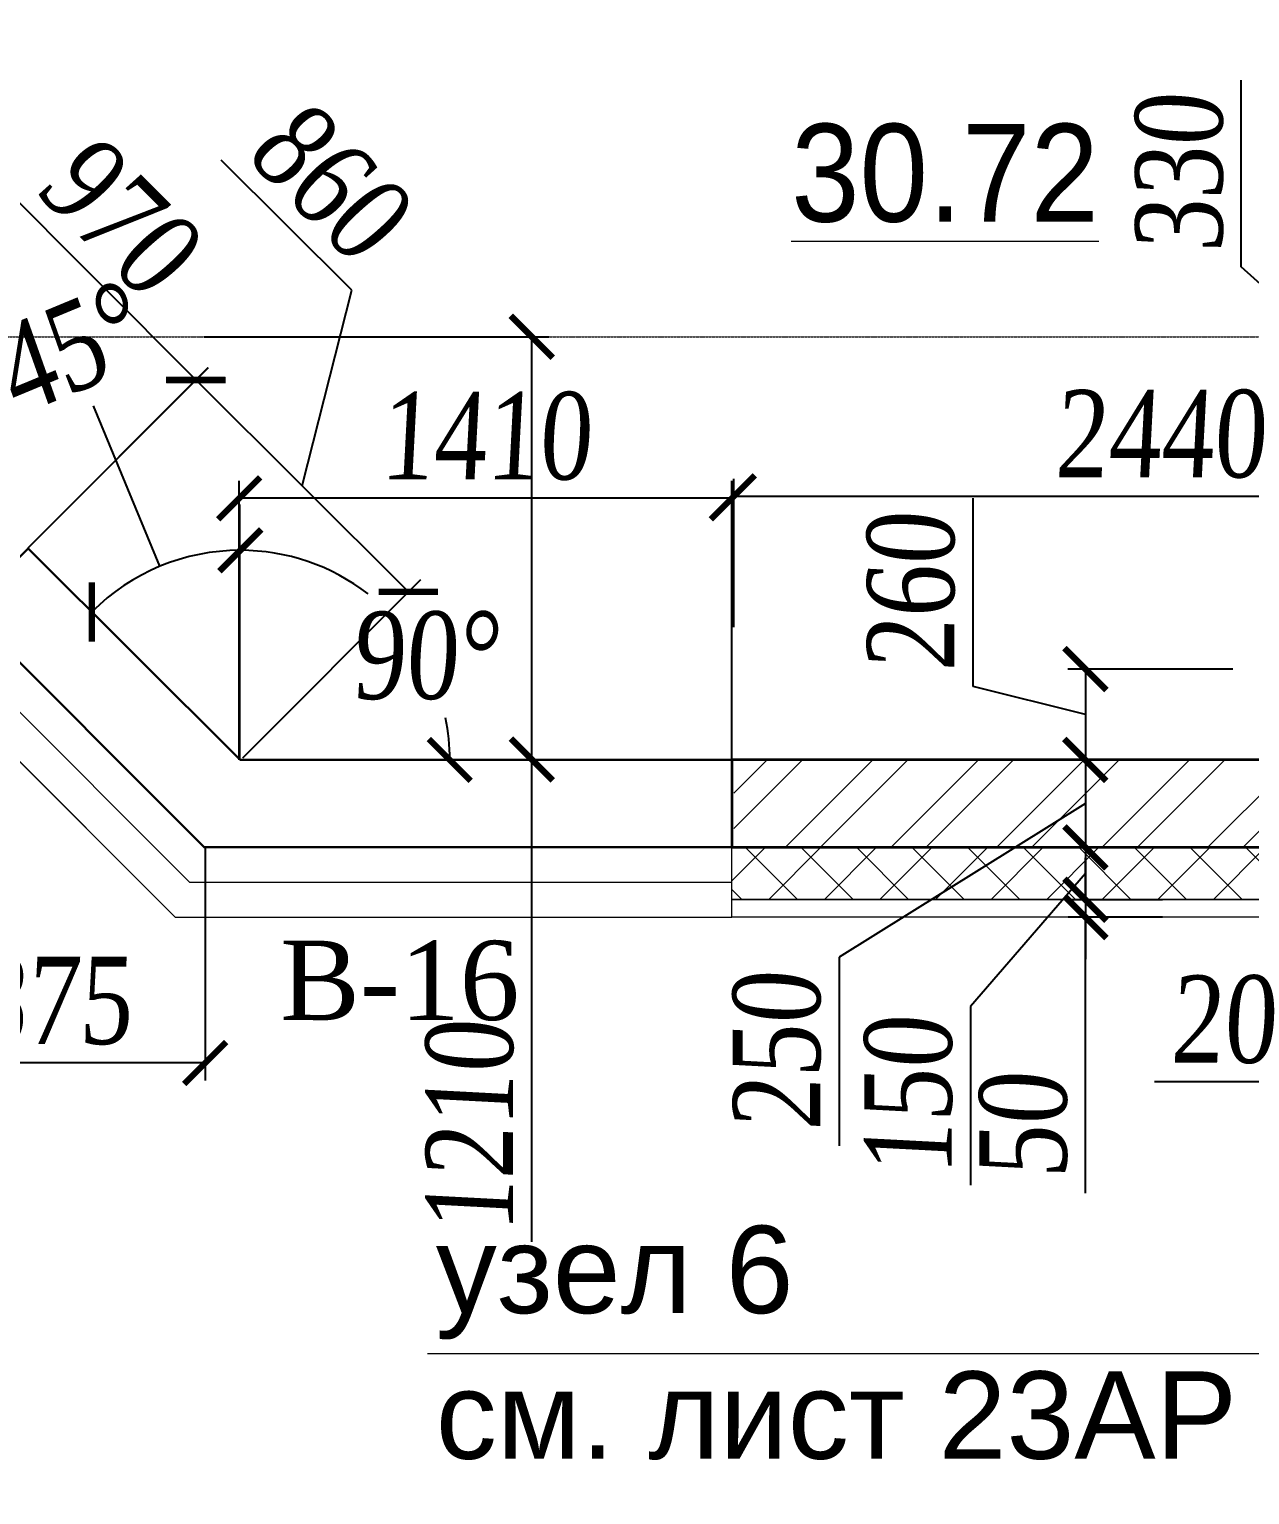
# Model space of a CAD drawing. Header units: inches. Extents: x -407541 to 6688123, y -998590 to 1205599.
# Drawn here: x 90677 to 94170, y 215824 to 220017 of the extents above; entities that cross this region are included whole.
import ezdxf

# ---------------------------------------------------------------- set-up
doc = ezdxf.new("R2010")
doc.units = ezdxf.units.IN
doc.header["$MEASUREMENT"] = 0
doc.linetypes.add('ACAD_ISO04W100', pattern=[30, 24, -3, 0, -3])
for name, color, linetype, lineweight in [('ведомость витражей', 224, 'Continuous', 13), ('ВЕНТ фасад', 230, 'Continuous', 9), ('ВИТРАЖ', 145, 'Continuous', 9), ('КИРПИЧ', 30, 'Continuous', 35), ('Осевые размеры', 172, 'Continuous', 5), ('Оси', 254, 'ACAD_ISO04W100', 5), ('площади', 40, 'Continuous', 9), ('размер внутр', 142, 'Continuous', 5), ('Текст_узлы', 66, 'Continuous', 13), ('УТЕПЛИТЕЛЬ', 92, 'Continuous', 9), ('Цоколь', 21, 'Continuous', 30), ('Штриховка', 7, 'Continuous', 9)]:
    doc.layers.add(name, color=color, linetype=linetype, lineweight=lineweight)
doc.styles.get("Standard").update_dxf_attribs({"font": 'arial.ttf'})
doc.styles.add('style1', font='arial.ttf', dxfattribs={"width": 0.9, "height": 500})
doc.styles.add('STYLE2', font='times.ttf', dxfattribs={"width": 0.8, "oblique": 3})
doc.styles.add('Times', font='times.ttf')
doc.dimstyles.new('M -100(m)', dxfattribs={"dimtxt": 320, "dimasz": 160, "dimexe": 0, "dimexo": 0, "dimgap": 80, "dimtad": 1, "dimdec": 0, "dimrnd": 5, "dimtxsty": 'STYLE2', "dimblk": 'ARCHTICK', "dimcen": 50, "dimdle": 100, "dimclrd": 256, "dimclre": 256, "dimclrt": 256, "dimadec": 0, "dimazin": 0, "dimtfac": 1, "dimtdec": 0, "dimtmove": 1, "dimatfit": 3, "dimldrblk": 'DOT', "dimfxl": 1, "dimlwd": -1, "dimlwe": 5, "dimarcsym": 0})
doc.dimstyles.new('vnytren', dxfattribs={"dimtxt": 250, "dimasz": 120, "dimexe": 50, "dimexo": 0, "dimgap": 50, "dimtad": 1, "dimdec": 0, "dimzin": 0, "dimdsep": 46, "dimtxsty": 'STYLE2', "dimblk": 'ARCHTICK', "dimcen": 0, "dimadec": 0, "dimazin": 0, "dimtfac": 1, "dimtdec": 0, "dimtmove": 1, "dimatfit": 2, "dimldrblk": 'DOT', "dimfxl": 1, "dimtolj": 1, "dimtzin": 0, "dimarcsym": 0})

# ---------------------------------------------------------------- blocks, each defined once
blk = doc.blocks.new('_ARCHTICK')
at = {"color": 0, "linetype": 'ByBlock', "const_width": 0.15}
blk.add_lwpolyline([(-0.5, -0.5), (0.5, 0.5)], dxfattribs=at)
blk = doc.blocks.new('*D1897')
at = {"layer": 'размер внутр', "color": 0, "lineweight": -2, "transparency": 16777216}
for p, q in [((89987.9, 219219.1), (90503.4, 219734.5)), ((90468.1, 219699.2), (91153.9, 219013.3)), ((90673.8, 218533.2), (91189.3, 219048.7))]:
    blk.add_line(p, q, dxfattribs=at)
at = {"layer": 'размер внутр', "color": 0, "lineweight": -2, "transparency": 16777216, "xscale": 120, "yscale": 120, "zscale": 120}
for p, rotation in [((90468.1, 219699.2), 135), ((91153.9, 219013.3), 315)]:
    blk.add_blockref('_ARCHTICK', p, dxfattribs=dict(at, rotation=rotation))
at = {"layer": 'размер внутр', "color": 0, "transparency": 16777216, "insert": (90936.5, 219481.8), "char_height": 250, "attachment_point": 5, "rotation": 315, "style": 'STYLE2'}
blk.add_mtext('\\A1;970', dxfattribs=at)
blk = doc.blocks.new('_Dot')
at = {"color": 0, "linetype": 'ByBlock', "lineweight": -2}
blk.add_line((-0.5, 0), (-1, 0), dxfattribs=at)
at = {"color": 0, "linetype": 'ByBlock', "const_width": 0.5}
blk.add_lwpolyline([(-0.25, 0, 1), (0.25, 0, 1)], format="xyb", close=True, dxfattribs=at)
blk = doc.blocks.new('*D1904')
at = {"layer": 'размер внутр', "color": 0, "lineweight": -2, "transparency": 16777216}
for p, q in [((94055.1, 217926.4), (93649.4, 217926.4)), ((93699.4, 217926.4), (93699.4, 217676.4)), ((93699.4, 217801.4), (92994.4, 217361.8)), ((94021.4, 217676.4), (93649.4, 217676.4)), ((92994.4, 217361.8), (92994.4, 216822.6))]:
    blk.add_line(p, q, dxfattribs=at)
at = {"layer": 'размер внутр', "color": 0, "lineweight": -2, "transparency": 16777216, "xscale": 120, "yscale": 120, "zscale": 120}
for p, rotation in [((93699.4, 217926.4), 90), ((93699.4, 217676.4), 270)]:
    blk.add_blockref('_ARCHTICK', p, dxfattribs=dict(at, rotation=rotation))
at = {"layer": 'размер внутр', "color": 0, "transparency": 16777216, "insert": (92817.3, 217092.2), "char_height": 250, "attachment_point": 5, "rotation": 90, "style": 'STYLE2'}
blk.add_mtext('\\A1;250', dxfattribs=at)
blk = doc.blocks.new('*D1899')
at = {"layer": 'размер внутр', "color": 0, "lineweight": -2, "transparency": 16777216}
for p, q in [((93958.6, 217676.4), (93649.8, 217676.4)), ((93699.8, 217676.4), (93699.8, 217526.4)), ((93699.8, 217601.4), (93370.8, 217220.8)), ((93920.6, 217526.4), (93649.8, 217526.4)), ((93370.8, 217220.8), (93370.8, 216709.9))]:
    blk.add_line(p, q, dxfattribs=at)
at = {"layer": 'размер внутр', "color": 0, "lineweight": -2, "transparency": 16777216, "xscale": 120, "yscale": 120, "zscale": 120}
for p, rotation in [((93699.8, 217676.4), 90), ((93699.8, 217526.4), 270)]:
    blk.add_blockref('_ARCHTICK', p, dxfattribs=dict(at, rotation=rotation))
at = {"layer": 'размер внутр', "color": 0, "transparency": 16777216, "insert": (93193.7, 216965.3), "char_height": 250, "attachment_point": 5, "rotation": 90, "style": 'STYLE2'}
blk.add_mtext('\\A1;150', dxfattribs=at)
blk = doc.blocks.new('*D1900')
at = {"layer": 'размер внутр', "color": 0, "lineweight": -2, "transparency": 16777216}
for p, q in [((93699.8, 217526.4), (93699.8, 217646.4)), ((93920.6, 217526.4), (93649.8, 217526.4)), ((93699.8, 217526.4), (93699.8, 217476.4)), ((93699.8, 217526.4), (93699.8, 217476.4)), ((93920.6, 217476.4), (93649.8, 217476.4)), ((93699.8, 217476.4), (93699.8, 217356.4)), ((93699.8, 216687.3), (93699.8, 217476.4))]:
    blk.add_line(p, q, dxfattribs=at)
at = {"layer": 'размер внутр', "color": 0, "lineweight": -2, "transparency": 16777216, "xscale": 120, "yscale": 120, "zscale": 120}
for p, rotation in [((93699.8, 217526.4), 270), ((93699.8, 217476.4), 90)]:
    blk.add_blockref('_ARCHTICK', p, dxfattribs=dict(at, rotation=rotation))
at = {"layer": 'размер внутр', "color": 0, "transparency": 16777216, "insert": (93522.6, 216879.3), "char_height": 250, "attachment_point": 5, "rotation": 90, "style": 'STYLE2'}
blk.add_mtext('\\A1;50', dxfattribs=at)
blk = doc.blocks.new('*D1938')
at = {"layer": 'размер внутр', "color": 0, "lineweight": -2, "transparency": 16777216}
blk.add_line((91050.7, 218480.3), (90860.1, 218939.7), dxfattribs=at)
blk.add_arc((91280.6, 217926.4), 599.7, 90, 135.0767, dxfattribs=at)
at = {"layer": 'размер внутр', "color": 0, "lineweight": -2, "transparency": 16777216, "xscale": 120, "yscale": 120, "zscale": 120}
for p, rotation in [((91280.6, 218526.1), 359.9999999999989), ((90856, 218349.9), 225.0766611417928)]:
    blk.add_blockref('_ARCHTICK', p, dxfattribs=dict(at, rotation=rotation))
at = {"layer": 'размер внутр', "color": 0, "transparency": 16777216, "insert": (90792.1, 219103.3), "char_height": 250, "attachment_point": 5, "rotation": 22.5383, "style": 'STYLE2'}
blk.add_mtext('\\A1;45°', dxfattribs=at)
blk = doc.blocks.new('*D1939')
at = {"layer": 'размер внутр', "color": 0, "lineweight": -2, "transparency": 16777216}
for start, end in [(52.4091, 90), (0, 11.5555)]:
    blk.add_arc((91280.6, 217926.4), 599.7, start, end, dxfattribs=at)
at = {"layer": 'размер внутр', "color": 0, "lineweight": -2, "transparency": 16777216, "xscale": 120, "yscale": 120, "zscale": 120}
for p, rotation in [((91280.6, 218526.1), 179.9999999999999), ((91880.3, 217926.4), 270.0000000000011)]:
    blk.add_blockref('_ARCHTICK', p, dxfattribs=dict(at, rotation=rotation))
at = {"layer": 'размер внутр', "color": 0, "transparency": 16777216, "insert": (91812.1, 218224), "char_height": 250, "attachment_point": 5, "style": 'STYLE2'}
blk.add_mtext('\\A1;90°', dxfattribs=at)
blk = doc.blocks.new('*D2083')
at = {"layer": 'размер внутр', "color": 0, "lineweight": -2, "transparency": 16777216}
for p, q in [((91277.6, 217926.4), (91277.6, 218724.9)), ((92687.6, 217926.4), (92687.6, 218724.9)), ((92687.6, 218674.9), (91277.6, 218674.9))]:
    blk.add_line(p, q, dxfattribs=at)
at = {"layer": 'размер внутр', "color": 0, "lineweight": -2, "transparency": 16777216, "xscale": 120, "yscale": 120, "zscale": 120, "rotation": 180}
blk.add_blockref('_ARCHTICK', (91277.6, 218674.9), dxfattribs=at)
at = {"layer": 'размер внутр', "color": 0, "lineweight": -2, "transparency": 16777216, "xscale": 120, "yscale": 120, "zscale": 120}
blk.add_blockref('_ARCHTICK', (92687.6, 218674.9), dxfattribs=at)
at = {"layer": 'размер внутр', "color": 0, "transparency": 16777216, "insert": (91982.6, 218852), "char_height": 250, "attachment_point": 5, "style": 'STYLE2'}
blk.add_mtext('\\A1;1410', dxfattribs=at)
blk = doc.blocks.new('*D2086')
at = {"layer": 'размер внутр', "color": 0, "lineweight": -2, "transparency": 16777216}
for p, q in [((91600.1, 219270), (91226.2, 219642.7)), ((91457.6, 218710.7), (91600.1, 219270)), ((90679.6, 218539), (91188.5, 219049.5)), ((91153.2, 219014.1), (91762, 218407.3)), ((91288.4, 217932.2), (91797.3, 218442.7))]:
    blk.add_line(p, q, dxfattribs=at)
at = {"layer": 'размер внутр', "color": 0, "lineweight": -2, "transparency": 16777216, "xscale": 120, "yscale": 120, "zscale": 120}
for p, rotation in [((91153.2, 219014.1), 135.0942709763729), ((91762, 218407.3), 315.0942709763729)]:
    blk.add_blockref('_ARCHTICK', p, dxfattribs=dict(at, rotation=rotation))
at = {"layer": 'размер внутр', "color": 0, "transparency": 16777216, "insert": (91538.2, 219581.8), "char_height": 250, "attachment_point": 5, "rotation": 315.0943, "style": 'STYLE2'}
blk.add_mtext('\\A1;860', dxfattribs=at)
blk = doc.blocks.new('*D2125')
at = {"layer": 'размер внутр', "color": 0, "lineweight": -2, "ltscale": 0.1, "transparency": 16777216}
for p, q in [((92693.6, 218306.6), (92693.6, 218730.9)), ((95133.3, 218306.6), (95133.3, 218730.9)), ((92693.6, 218680.9), (95133.3, 218680.9))]:
    blk.add_line(p, q, dxfattribs=at)
at = {"layer": 'размер внутр', "color": 0, "lineweight": -2, "ltscale": 0.1, "transparency": 16777216, "xscale": 120, "yscale": 120, "zscale": 120, "rotation": 180}
blk.add_blockref('_ARCHTICK', (92693.6, 218680.9), dxfattribs=at)
at = {"layer": 'размер внутр', "color": 0, "lineweight": -2, "ltscale": 0.1, "transparency": 16777216, "xscale": 120, "yscale": 120, "zscale": 120}
blk.add_blockref('_ARCHTICK', (95133.3, 218680.9), dxfattribs=at)
at = {"layer": 'размер внутр', "color": 0, "ltscale": 0.1, "transparency": 16777216, "insert": (93913.4, 218858), "char_height": 250, "attachment_point": 5, "style": 'STYLE2'}
blk.add_mtext('\\A1;2440', dxfattribs=at)
blk = doc.blocks.new('*D2134')
at = {"layer": 'Осевые размеры', "ltscale": 1e-07, "transparency": 16777216}
blk.add_line((83820, 219236.8), (83820, 213037.2), dxfattribs=at)
at = {"layer": 'Осевые размеры', "lineweight": 5, "ltscale": 1e-07, "transparency": 16777216}
for p, q in [((84207, 219136.8), (83820, 219136.8)), ((94229.8, 213137.2), (83820, 213137.2))]:
    blk.add_line(p, q, dxfattribs=at)
at = {"layer": 'Осевые размеры', "ltscale": 1e-07, "transparency": 16777216, "xscale": 160, "yscale": 160, "zscale": 160}
for p, rotation in [((83820, 219136.8), 90), ((83820, 213137.2), 270)]:
    blk.add_blockref('_ARCHTICK', p, dxfattribs=dict(at, rotation=rotation))
at = {"layer": 'Осевые размеры', "ltscale": 1e-07, "transparency": 16777216, "insert": (83577.3, 216137), "char_height": 320, "attachment_point": 5, "rotation": 90, "style": 'STYLE2'}
blk.add_mtext('6000', dxfattribs=at)
blk = doc.blocks.new('*D3306')
at = {"layer": 'размер внутр', "color": 0, "lineweight": -2, "ltscale": 0.1, "transparency": 16777216}
for p, q in [((93378.2, 218136.5), (93378.2, 218675.7)), ((94121.4, 218186.2), (93649.7, 218186.2)), ((93699.7, 218186.2), (93699.7, 217926.4)), ((93699.7, 218056.3), (93378.2, 218136.5)), ((94101.2, 217926.4), (93649.7, 217926.4))]:
    blk.add_line(p, q, dxfattribs=at)
at = {"layer": 'размер внутр', "color": 0, "lineweight": -2, "ltscale": 0.1, "transparency": 16777216, "xscale": 120, "yscale": 120, "zscale": 120}
for p, rotation in [((93699.7, 218186.2), 90), ((93699.7, 217926.4), 270)]:
    blk.add_blockref('_ARCHTICK', p, dxfattribs=dict(at, rotation=rotation))
at = {"layer": 'размер внутр', "color": 0, "ltscale": 0.1, "transparency": 16777216, "insert": (93201, 218406.1), "char_height": 250, "attachment_point": 5, "rotation": 90, "style": 'STYLE2'}
blk.add_mtext('\\A1;260', dxfattribs=at)
blk = doc.blocks.new('*D3298')
at = {"layer": 'размер внутр', "color": 0, "lineweight": -2, "ltscale": 0.1, "transparency": 16777216}
for p, q in [((94145.9, 219337.6), (94145.9, 219871.4)), ((94792, 218752.2), (94145.9, 219337.6)), ((95203.4, 218917.2), (94742, 218917.2)), ((94792, 218587.2), (94792, 218917.2)), ((95203.4, 218587.2), (94742, 218587.2))]:
    blk.add_line(p, q, dxfattribs=at)
at = {"layer": 'размер внутр', "color": 0, "lineweight": -2, "ltscale": 0.1, "transparency": 16777216, "xscale": 120, "yscale": 120, "zscale": 120}
for p, rotation in [((94792, 218917.2), 90), ((94792, 218587.2), 270)]:
    blk.add_blockref('_ARCHTICK', p, dxfattribs=dict(at, rotation=rotation))
at = {"layer": 'размер внутр', "color": 0, "ltscale": 0.1, "transparency": 16777216, "insert": (93968.8, 219604.5), "char_height": 250, "attachment_point": 5, "rotation": 90, "style": 'STYLE2'}
blk.add_mtext('\\A1;330', dxfattribs=at)
blk = doc.blocks.new('*D3302')
at = {"layer": 'размер внутр', "color": 0, "lineweight": -2, "ltscale": 0.1, "transparency": 16777216}
for p, q in [((90304.9, 217676.4), (90304.9, 217009.3)), ((91180.2, 217676.4), (91180.2, 217009.3)), ((91180.2, 217059.3), (90304.9, 217059.3))]:
    blk.add_line(p, q, dxfattribs=at)
at = {"layer": 'размер внутр', "color": 0, "lineweight": -2, "ltscale": 0.1, "transparency": 16777216, "xscale": 120, "yscale": 120, "zscale": 120, "rotation": 180}
blk.add_blockref('_ARCHTICK', (90304.9, 217059.3), dxfattribs=at)
at = {"layer": 'размер внутр', "color": 0, "lineweight": -2, "ltscale": 0.1, "transparency": 16777216, "xscale": 120, "yscale": 120, "zscale": 120}
blk.add_blockref('_ARCHTICK', (91180.2, 217059.3), dxfattribs=at)
at = {"layer": 'размер внутр', "color": 0, "ltscale": 0.1, "transparency": 16777216, "insert": (90742.5, 217236.8), "char_height": 250, "attachment_point": 5, "style": 'STYLE2'}
blk.add_mtext('\\A1;875', dxfattribs=at)
blk = doc.blocks.new('*D3304')
at = {"layer": 'размер внутр', "color": 0, "lineweight": -2, "ltscale": 0.1, "transparency": 16777216}
for p, q in [((91177, 219137.2), (92165.1, 219137.2)), ((92115.1, 217927.4), (92115.1, 219137.2)), ((91309.9, 217927.4), (92165.1, 217927.4)), ((92115.1, 216548), (92115.1, 217927.4))]:
    blk.add_line(p, q, dxfattribs=at)
at = {"layer": 'размер внутр', "color": 0, "lineweight": -2, "ltscale": 0.1, "transparency": 16777216, "xscale": 120, "yscale": 120, "zscale": 120}
for p, rotation in [((92115.1, 219137.2), 90), ((92115.1, 217927.4), 270)]:
    blk.add_blockref('_ARCHTICK', p, dxfattribs=dict(at, rotation=rotation))
at = {"layer": 'размер внутр', "color": 0, "ltscale": 0.1, "transparency": 16777216, "insert": (91937.9, 216877.3), "char_height": 250, "attachment_point": 5, "rotation": 90, "style": 'STYLE2'}
blk.add_mtext('\\A1;1210', dxfattribs=at)
blk = doc.blocks.new('*D3520')
at = {"layer": 'размер внутр', "color": 0, "lineweight": -2, "ltscale": 0.1, "transparency": 16777216}
for p, q in [((95133.5, 217850.5), (95133.5, 217931.9)), ((95153.5, 217850.5), (95153.5, 217931.9)), ((95143.5, 217881.9), (94289.1, 217005.7)), ((95133.5, 217881.9), (95013.5, 217881.9)), ((95133.5, 217881.9), (95153.5, 217881.9)), ((95133.5, 217881.9), (95153.5, 217881.9)), ((95153.5, 217881.9), (95273.5, 217881.9)), ((94289.1, 217005.7), (93897.6, 217005.7))]:
    blk.add_line(p, q, dxfattribs=at)
at = {"layer": 'размер внутр', "color": 0, "lineweight": -2, "ltscale": 0.1, "transparency": 16777216, "xscale": 120, "yscale": 120, "zscale": 120}
blk.add_blockref('_ARCHTICK', (95133.5, 217881.9), dxfattribs=at)
at = {"layer": 'размер внутр', "color": 0, "lineweight": -2, "ltscale": 0.1, "transparency": 16777216, "xscale": 120, "yscale": 120, "zscale": 120, "rotation": 180}
blk.add_blockref('_ARCHTICK', (95153.5, 217881.9), dxfattribs=at)
at = {"layer": 'размер внутр', "color": 0, "ltscale": 0.1, "transparency": 16777216, "insert": (94093.3, 217182.9), "char_height": 250, "attachment_point": 5, "style": 'STYLE2'}
blk.add_mtext('\\A1;20', dxfattribs=at)

msp = doc.modelspace()

# ---------------------------------------------------------------- hatches: boundary and pattern name
at = {"layer": 'УТЕПЛИТЕЛЬ'}
h = msp.add_hatch(dxfattribs=at)
h.set_pattern_fill('ANSI37', color=256, scale=900, style=0)
h.paths.add_polyline_path([(92687.6, 217676.4), (95053.7, 217676.4), (95053.7, 217527), (92687.6, 217527)])
at = {"layer": 'Штриховка'}
h = msp.add_hatch(dxfattribs=at)
h.set_pattern_fill('ANSI32', color=256, scale=570, style=0)
h.set_pattern_definition([(45, (78000, 0), (-151.14407, 151.14407), []), (45, (78100.76, 0), (-151.14407, 151.14407), [])])
h.paths.add_polyline_path([(92693.6, 217926.4), (95153.2, 217926.4), (95153.5, 217676.4), (92693.6, 217676.4)])

# ---------------------------------------------------------------- linework, layer by layer
at = {"layer": 'ВЕНТ фасад'}
msp.add_lwpolyline([(92687.6, 217526.4), (95003.7, 217527), (95003.7, 217476.4), (92687.6, 217476.4)], close=True, dxfattribs=at)
at = {"layer": 'ВИТРАЖ', "ltscale": 0.1}
for p, q in [((84960.9, 223609.6), (91094.2, 217476.4)), ((85243.8, 223609.6), (91177, 217676.4)), ((90426.3, 218285.7), (91135.6, 217576.4)), ((91177, 217676.4), (92687.6, 217676.4)), ((91135.6, 217576.4), (92687.6, 217576.4)), ((91094.2, 217476.4), (92687.6, 217476.4)), ((91176.9, 217476.4), (92687.6, 217476.4))]:
    msp.add_line(p, q, dxfattribs=at)
msp.add_lwpolyline([(84960.9, 223609.6), (90976.9, 217593.7)], dxfattribs=at)
at = {"layer": 'КИРПИЧ'}
msp.add_lwpolyline([(95133.5, 217926.4), (95133.5, 217926.4), (92687.6, 217926.4), (92687.6, 217676.4), (95133.2, 217676.4)], dxfattribs=at)
at = {"layer": 'Оси', "ltscale": 0.3}
msp.add_line((79518.3, 219137.2), (114285.8, 219137.2), dxfattribs=at)
at = {"layer": 'размер внутр'}
msp.add_lwpolyline([(91280.6, 217926.4), (91280.6, 218657.3)], dxfattribs=at)
at = {"layer": 'Текст_узлы', "ltscale": 0.1}
msp.add_lwpolyline([(95199.8, 217281.9), (94414.9, 216227.6), (91816.3, 216227.6)], dxfattribs=at)
at = {"layer": 'УТЕПЛИТЕЛЬ', "ltscale": 0.1}
msp.add_lwpolyline([(92687.6, 217676.4), (95053.7, 217676.4), (95053.7, 217527), (92687.6, 217527)], close=True, dxfattribs=at)
at = {"layer": 'Цоколь', "ltscale": 0.1}
for p, q in [((91280.6, 217926.4), (90673.7, 218531.7)), ((92687.6, 217926.4), (91280.6, 217926.4))]:
    msp.add_line(p, q, dxfattribs=at)
msp.add_lwpolyline([(90674.5, 218532.5), (90497, 218356.4), (91176.9, 217676.5), (92687.6, 217676.4), (92687.6, 217926.4), (92687.6, 217926.4)], dxfattribs=at)

# ---------------------------------------------------------------- texts
at = {"layer": 'ведомость витражей', "style": 'Times'}
msp.add_text('В-16', height=226.8, rotation=0.0003, dxfattribs=at).set_placement((91394.8, 217182.4))
at = {"layer": 'площади', "insert": (92857.5, 219746.3), "char_height": 280, "width": 1499.075, "attachment_point": 1, "style": 'style1'}
msp.add_mtext('{\\L30.72}', dxfattribs=at)
at = {"layer": 'Текст_узлы', "ltscale": 0.1, "insert": (91840.3, 215923.3), "char_height": 250, "width": 4589.447, "attachment_point": 7}
msp.add_mtext('{\\fArial|b0|i0|c204|p34;узел 6\\Pсм. лист 23AP}', dxfattribs=at)

# ---------------------------------------------------------------- dimensions: what is measured, and where the dimension line sits
at = {"layer": 'Осевые размеры', "ltscale": 1e-07}
dim = msp.add_linear_dim(base=(83820, 213137.2), p1=(84207, 219136.8), p2=(94229.8, 213137.2), angle=90, dimstyle='M -100(m)', dxfattribs=at)
dim.commit()
dim.dimension.update_dxf_attribs({"geometry": '*D2134', "text_midpoint": (83577.3, 216137)})
at = {"layer": 'размер внутр'}
for base, p1, p2, angle, picture, middle, dimtype in [((91762, 218407.3), (90679.6, 218539), (91288.4, 217932.2), 315.0943, '*D2086', (91564.7, 219305.3), 161), ((93699.4, 217676.4), (94055.1, 217926.4), (94021.4, 217676.4), 90, '*D1904', (92994.4, 217311.8), 160), ((93699.8, 217526.4), (93958.6, 217676.4), (93920.6, 217526.4), 90, '*D1899', (93370.8, 217170.8), 160), ((93699.8, 217476.4), (93920.6, 217526.4), (93920.6, 217476.4), 90, '*D1900', (93682.1, 216879.3), 160)]:
    dim = msp.add_linear_dim(base=base, p1=p1, p2=p2, angle=angle, dimstyle='vnytren', dxfattribs=at)
    dim.commit()
    dim.dimension.update_dxf_attribs({"geometry": picture, "text_midpoint": middle, "dimtype": dimtype})
at = {"layer": 'размер внутр', "ltscale": 0.1}
for base, p1, p2, angle, picture, middle in [((94792, 218917.2), (95203.4, 218587.2), (95203.4, 218917.2), 90, '*D3298', (94145.9, 219387.6)), ((92115.1, 219137.2), (91309.9, 217927.4), (91177, 219137.2), 90, '*D3304', (91937.9, 216877.3)), ((93699.7, 217926.4), (94121.4, 218186.2), (94101.2, 217926.4), 90, '*D3306', (93378.2, 218186.5)), ((95153.5, 217881.9), (95133.5, 217850.5), (95153.5, 217850.5), 180, '*D3520', (94239.1, 217005.7))]:
    dim = msp.add_linear_dim(base=base, p1=p1, p2=p2, angle=angle, dimstyle='vnytren', dxfattribs=at)
    dim.commit()
    dim.dimension.update_dxf_attribs({"geometry": picture, "text_midpoint": middle, "dimtype": 160})
at = {"layer": 'размер внутр'}
dim = msp.add_linear_dim(base=(91153.9, 219013.3), p1=(89987.9, 219219.1), p2=(90673.8, 218533.2), angle=135, dimstyle='vnytren', dxfattribs=at)
dim.commit()
dim.dimension.update_dxf_attribs({"geometry": '*D1897', "text_midpoint": (90936.5, 219481.8)})
dim = msp.add_angular_dim_2l(base=(91125.1, 218505.6), line1=((91280.6, 217926.4), (91280.6, 218657.3)), line2=((91280.6, 217926.4), (90673.7, 218531.7)), dimstyle='vnytren', dxfattribs=at)
dim.commit()
dim.dimension.update_dxf_attribs({"geometry": '*D1938', "text_midpoint": (90792.1, 219103.3)})
dim = msp.add_linear_dim(base=(91277.6, 218674.9), p1=(92687.6, 217926.4), p2=(91277.6, 217926.4), dimstyle='vnytren', dxfattribs=at)
dim.commit()
dim.dimension.update_dxf_attribs({"geometry": '*D2083', "text_midpoint": (91982.6, 218852)})
at = {"layer": 'размер внутр', "ltscale": 0.1}
dim = msp.add_linear_dim(base=(95133.3, 218680.9), p1=(92693.6, 218306.6), p2=(95133.3, 218306.6), dimstyle='vnytren', dxfattribs=at)
dim.commit()
dim.dimension.update_dxf_attribs({"geometry": '*D2125', "text_midpoint": (93913.4, 218858)})
at = {"layer": 'размер внутр'}
dim = msp.add_angular_dim_2l(base=(91580.4, 218445.7), line1=((92687.6, 217926.4), (91280.6, 217926.4)), line2=((91280.6, 217926.4), (91280.6, 218657.3)), dimstyle='vnytren', dxfattribs=at)
dim.commit()
dim.dimension.update_dxf_attribs({"geometry": '*D1939', "text_midpoint": (91812.1, 218224), "dimtype": 162})
at = {"layer": 'размер внутр', "ltscale": 0.1}
dim = msp.add_linear_dim(base=(90304.9, 217059.3), p1=(91180.2, 217676.4), p2=(90304.9, 217676.4), angle=180, dimstyle='vnytren', dxfattribs=at)
dim.commit()
dim.dimension.update_dxf_attribs({"geometry": '*D3302', "text_midpoint": (90742.5, 217236.8)})

doc.saveas('drawing.dxf')
